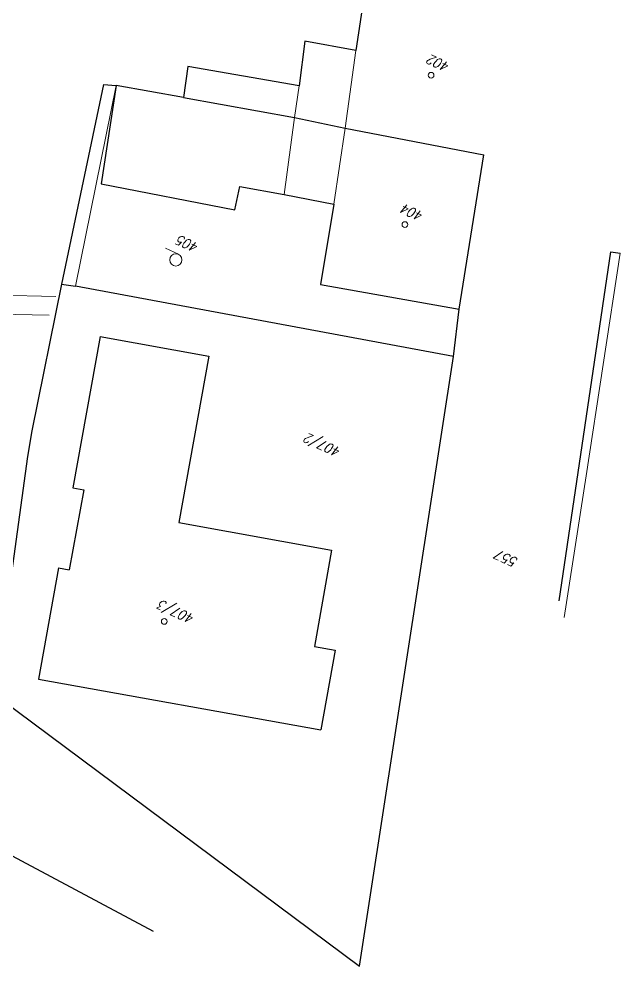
# Model space of a CAD drawing. Header units: metres. Extents: x -45 to 1930, y -347 to 488.
# Drawn here: x 117.8 to 154.6, y -346.7 to -288.9 of the extents above; entities that cross this region are included whole.
import ezdxf

# ---------------------------------------------------------------- set-up
doc = ezdxf.new("R2010")
doc.units = ezdxf.units.M
for name, color, linetype in [('01_PARCELNI CISLA', 7, 'Continuous'), ('01_PODKLAD_HRANICE_1', 70, 'Continuous'), ('SRAFY-TERÉN', 252, 'Continuous')]:
    doc.layers.add(name, color=color, linetype=linetype)
for name, color, linetype, lineweight in [('OBVODY BUDOV', 7, 'Continuous', 0), ('ZNAÈKY BUDOV', 7, 'Continuous', 0), ('ZNAÈKY KULTUR', 7, 'Continuous', 0)]:
    doc.layers.add(name, color=color, linetype=linetype, lineweight=lineweight)
doc.styles.add('ITALICT', font='ITALICT')

# ---------------------------------------------------------------- blocks, each defined once
blk = doc.blocks.new('4$02')
at = {"layer": 'ZNAÈKY BUDOV', "color": 7, "linetype": 'Continuous', "lineweight": 0}
blk.add_circle((-0.007, 0.001), 0.175, dxfattribs=at)
blk = doc.blocks.new('3$04')
at = {"layer": 'ZNAÈKY KULTUR', "color": 7, "linetype": 'Continuous', "lineweight": 0}
blk.add_line((0.01, 0), (1.76, 0), dxfattribs=at)
blk.add_circle((0.01, 0.75), 0.75, dxfattribs=at)

msp = doc.modelspace()

# ---------------------------------------------------------------- linework, layer by layer
at = {"linetype": 'Continuous', "lineweight": 0}
for p, q in [((113.775191, -305.696506), (120.098166, -305.822439)), ((109.039688, -306.752418), (119.694361, -306.964624))]:
    msp.add_line(p, q, dxfattribs=at)
at = {"layer": '01_PODKLAD_HRANICE_1'}
for p, q in [((139.122044, -286.144084), (138.43389, -290.790945)), ((135.319907, -290.232292), (134.974686, -292.953746)), ((138.43389, -290.790945), (135.319907, -290.232292)), ((128.160155, -291.778486), (127.890939, -293.676824)), ((134.974686, -292.953746), (128.160155, -291.778486)), ((123.005684, -292.86823), (120.432033, -305.068655)), ((123.788732, -292.934716), (122.85728, -298.949785)), ((123.005684, -292.86823), (123.788732, -292.934716)), ((127.890939, -293.676824), (123.788732, -292.934716)), ((127.890939, -293.676824), (134.682159, -294.902588)), ((134.682159, -294.902588), (137.78626, -295.548605)), ((137.78626, -295.548605), (146.257196, -297.168211)), ((144.759044, -306.604511), (146.257196, -297.168211)), ((122.85728, -298.949785), (131.040854, -300.540935)), ((131.040854, -300.540935), (131.348224, -299.098118)), ((131.348224, -299.098118), (134.057311, -299.597804)), ((134.057311, -299.597804), (137.0905, -300.182043)), ((137.0905, -300.182043), (136.273099, -305.088383)), ((150.863802, -324.412998), (154.016467, -303.088234)), ((154.016467, -303.088234), (154.585502, -303.185347)), ((120.432033, -305.068655), (118.625233, -314.037005)), ((120.432033, -305.068655), (121.292517, -305.193785)), ((144.394001, -309.483019), (121.292517, -305.193785)), ((136.273099, -305.088383), (144.759044, -306.604511)), ((144.394001, -309.483019), (144.759044, -306.604511)), ((122.795082, -308.27689), (121.135671, -317.507001)), ((122.795082, -308.27689), (129.445956, -309.4726)), ((129.445956, -309.4726), (127.618501, -319.637416)), ((138.649257, -346.723847), (144.394001, -309.483019)), ((118.625233, -314.037005), (118.369039, -315.595678)), ((118.369039, -315.595678), (116.896209, -326.284066)), ((121.135671, -317.507001), (121.799323, -317.626314)), ((121.799323, -317.626314), (120.918739, -322.524372)), ((127.618501, -319.637416), (136.955003, -321.315954)), ((136.955003, -321.315954), (135.897658, -327.197202)), ((120.255531, -322.402586), (119.033282, -329.201081)), ((120.255531, -322.402586), (120.918739, -322.524372)), ((135.897658, -327.197202), (137.166387, -327.425297)), ((137.166387, -327.425297), (136.289387, -332.303423)), ((119.033282, -329.201081), (136.289387, -332.303423)), ((116.692263, -330.38487), (138.649257, -346.723847)), ((126.074986, -344.612215), (110.403609, -336.256323))]:
    msp.add_line(p, q, dxfattribs=at)
at = {"layer": 'OBVODY BUDOV', "color": 2, "linetype": 'Continuous', "lineweight": 0}
for p, q in [((138.43389, -290.790945), (137.78626, -295.548605)), ((121.292517, -305.193785), (123.788732, -292.934716)), ((134.974686, -292.953746), (134.682159, -294.902588)), ((134.057311, -299.597804), (134.682159, -294.902588)), ((137.0905, -300.182043), (137.78626, -295.548605)), ((154.585502, -303.185347), (152.506207, -316.784797)), ((152.506207, -316.784797), (151.168181, -325.426991))]:
    msp.add_line(p, q, dxfattribs=at)
at = {"layer": 'SRAFY-TERÉN', "linetype": 'Continuous', "lineweight": 0, "flags": 128}
msp.add_lwpolyline([(136.289387, -332.303423), (137.166387, -327.425297), (135.897658, -327.197202), (136.955003, -321.315954), (127.618501, -319.637416), (129.445956, -309.4726), (122.795082, -308.27689), (121.135671, -317.507001), (121.799323, -317.626314), (120.918739, -322.524372), (120.255531, -322.402586), (119.033282, -329.201081)], close=True, dxfattribs=at)

# ---------------------------------------------------------------- block references
at = {"layer": 'ZNAÈKY BUDOV', "color": 7, "linetype": 'Continuous', "lineweight": 0, "xscale": 1.000046730041555, "yscale": 1.000046730041475, "rotation": 155.0658189707027}
for p in [(143.026929, -292.311634), (141.426368, -301.430031), (126.715581, -325.669228)]:
    msp.add_blockref('4$02', p, dxfattribs=at)
at = {"layer": 'ZNAÈKY KULTUR', "color": 7, "linetype": 'Continuous', "lineweight": 0, "xscale": 0.5000233650207201, "yscale": 0.5000233650207662, "zscale": 0.5, "rotation": 155.0658189707014}
msp.add_blockref('3$04', (127.592417, -303.250712), dxfattribs=at)

# ---------------------------------------------------------------- texts
at = {"layer": '01_PARCELNI CISLA', "linetype": 'Continuous', "lineweight": 0, "style": 'ITALICT', "width": 0.882354}
for s, p in [('402', (144.240126, -291.608972)), ('404', (142.639565, -300.727369)), ('405', (128.902444, -302.645436)), ('407/2', (137.591972, -315.133212)), ('557', (148.390355, -321.861426)), ('407/3', (128.640599, -325.32185))]:
    msp.add_text(s, height=0.600028, rotation=155.06581897, dxfattribs=at).set_placement(p)

doc.saveas('drawing.dxf')
